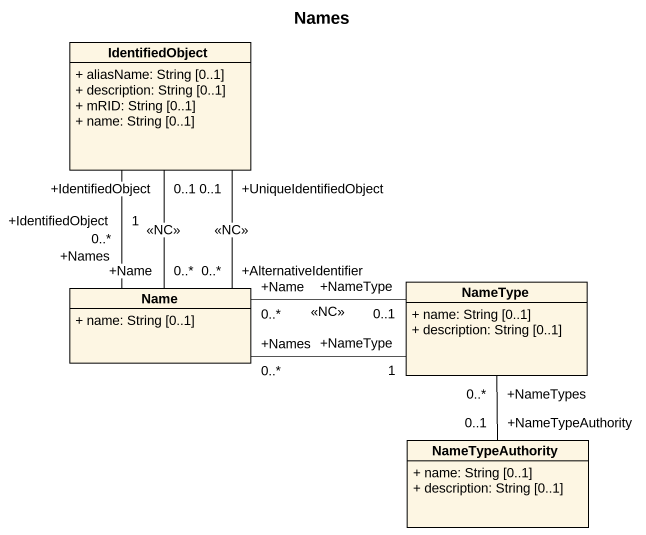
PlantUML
@startuml
title Names
hide circle
hide empty members
skinparam classAttributeIconSize 0
class IdentifiedObject {
  + aliasName: String [0..1]
  + description: String [0..1]
  + mRID: String [0..1]
  + name: String [0..1]
}
class NameType {
  + name: String [0..1]
  + description: String [0..1]
}
class Name {
  + name: String [0..1]
}
class NameTypeAuthority {
  + name: String [0..1]
  + description: String [0..1]
}
NameType "+NameTypes\n0..*" -- "+NameTypeAuthority\n0..1" NameTypeAuthority
Name "+AlternativeIdentifier\n0..*" -up- "+UniqueIdentifiedObject\n0..1" IdentifiedObject : <<NC>>
Name "+Name\n0..*" -up- "+IdentifiedObject\n0..1" IdentifiedObject : <<NC>>
Name "+Names\n0..*" -up- "+IdentifiedObject\n1" IdentifiedObject
Name "+Name\n0..*" -right- "+NameType\n0..1" NameType : <<NC>>
Name "+Names\n0..*" -right- "+NameType\n1" NameType
@enduml
